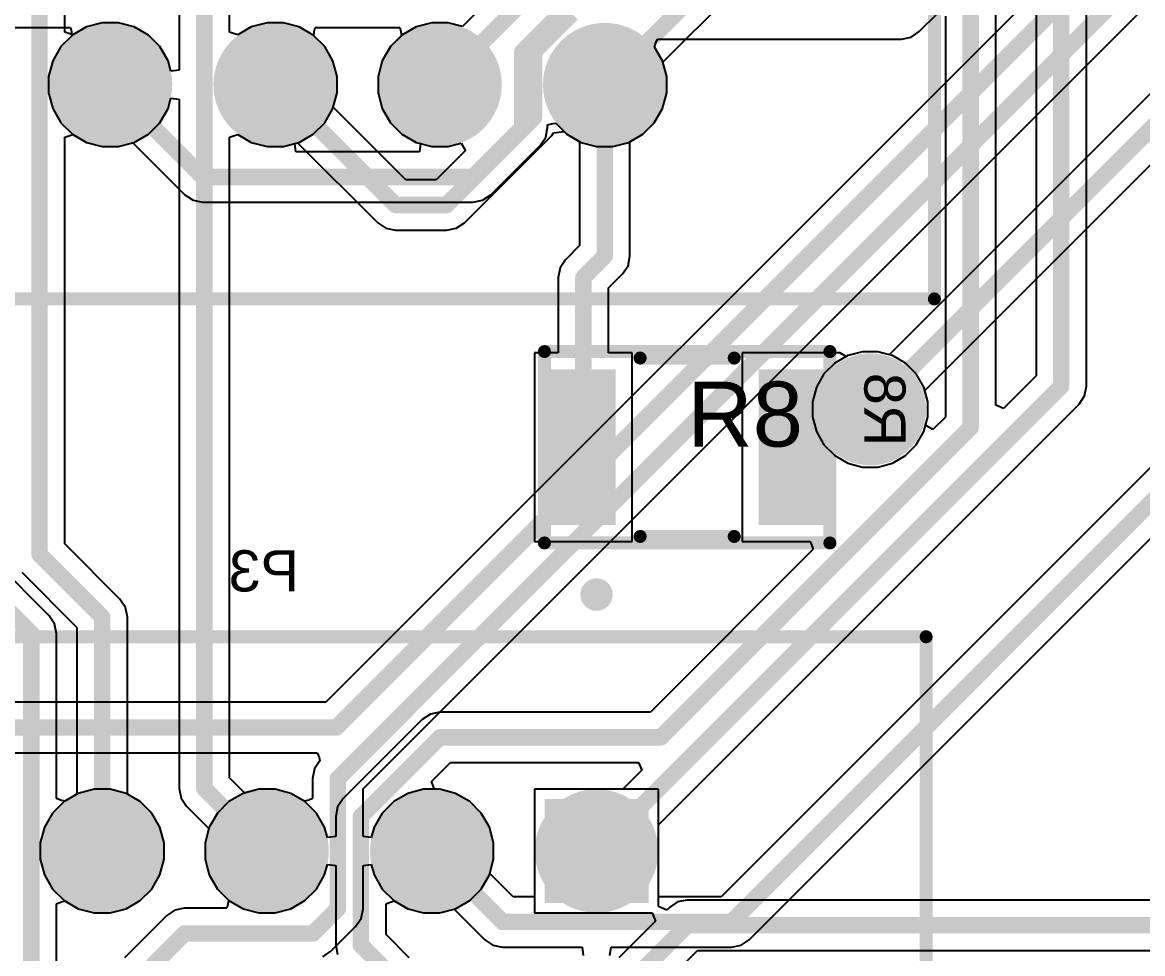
# Model space of a CAD drawing. Header units: inches. Extents: x -8.09 to -2.28, y -0.1 to 6.11.
# Drawn here: x -5.178 to -4.499, y 0.218 to 0.783 of the extents above; entities that cross this region are included whole.
import ezdxf

# ---------------------------------------------------------------- set-up
doc = ezdxf.new("R2010")
doc.units = ezdxf.units.IN
doc.header["$MEASUREMENT"] = 0
for name, color, linetype in [('BottomLayer', 5, 'Continuous'), ('BottomSolder', 6, 'Continuous'), ('InternalPlane1', 76, 'Continuous'), ('InternalPlane2', 16, 'Continuous'), ('Mechanical5', 56, 'Continuous'), ('MultiLayer', 9, 'Continuous'), ('PadHoleLayer', 156, 'Continuous'), ('TopLayer', 1, 'Continuous'), ('TopOverlay', 2, 'Continuous'), ('TopPaste', 8, 'Continuous'), ('TopSolder', 216, 'Continuous'), ('ViaHoleLayer', 16, 'Continuous')]:
    doc.layers.add(name, color=color, linetype=linetype)
doc.styles.add('Arial', font='', dxfattribs={"height": 0.2})
doc.styles.get('Arial').set_extended_font_data('Arial')

# ---------------------------------------------------------------- blocks, each defined once
blk = doc.blocks.new('FP_AC1210_MFG_83')
at = {"layer": 'TopLayer'}
for points in [[(-0.08268, 0.04724), (-0.04331, 0.04724), (-0.04331, -0.04724), (-0.08268, -0.04724)], [(0.04331, 0.04724), (0.08268, 0.04724), (0.08268, -0.04724), (0.04331, -0.04724)]]:
    blk.add_hatch(color=1, dxfattribs=at).paths.add_polyline_path(points)
at = {"layer": 'TopPaste'}
for points in [[(-0.08268, 0.04724), (-0.04331, 0.04724), (-0.04331, -0.04724), (-0.08268, -0.04724)], [(0.04331, 0.04724), (0.08268, 0.04724), (0.08268, -0.04724), (0.04331, -0.04724)]]:
    blk.add_hatch(color=8, dxfattribs=at).paths.add_polyline_path(points)
at = {"layer": 'TopSolder'}
for points in [[(-0.08268, 0.04724), (-0.04331, 0.04724), (-0.04331, -0.04724), (-0.08268, -0.04724)], [(0.04331, 0.04724), (0.08268, 0.04724), (0.08268, -0.04724), (0.04331, -0.04724)]]:
    blk.add_hatch(color=216, dxfattribs=at).paths.add_polyline_path(points)
at = {"layer": 'Mechanical5'}
for points in [[(-0.08661, -0.05807, 0.00787, 0.00787, 0), (-0.08661, 0.05807, 0.00787, 0.00787, 0)], [(-0.08661, 0.05807, 0.00787, 0.00787, 0), (0.08661, 0.05807, 0.00787, 0.00787, 0)], [(0.08661, -0.05807, 0.00787, 0.00787, 0), (0.08661, 0.05807, 0.00787, 0.00787, 0)], [(-0.08661, -0.05807, 0.00787, 0.00787, 0), (0.08661, -0.05807, 0.00787, 0.00787, 0)]]:
    blk.add_lwpolyline(points, format="xyseb", dxfattribs=at)
for points in [[(-0.08858, 0.05807, 0.00394, 0.00394, 1), (-0.08465, 0.05807, 0.00394, 0.00394, 1)], [(-0.08858, 0.05807, 0.00394, 0.00394, 1), (-0.08465, 0.05807, 0.00394, 0.00394, 1)], [(0.08465, 0.05807, 0.00394, 0.00394, 1), (0.08858, 0.05807, 0.00394, 0.00394, 1)], [(0.08465, 0.05807, 0.00394, 0.00394, 1), (0.08858, 0.05807, 0.00394, 0.00394, 1)], [(-0.08858, -0.05807, 0.00394, 0.00394, 1), (-0.08465, -0.05807, 0.00394, 0.00394, 1)], [(-0.08858, -0.05807, 0.00394, 0.00394, 1), (-0.08465, -0.05807, 0.00394, 0.00394, 1)], [(0.08465, -0.05807, 0.00394, 0.00394, 1), (0.08858, -0.05807, 0.00394, 0.00394, 1)], [(0.08465, -0.05807, 0.00394, 0.00394, 1), (0.08858, -0.05807, 0.00394, 0.00394, 1)]]:
    blk.add_lwpolyline(points, format="xyseb", close=True, dxfattribs=at)
at = {"layer": 'TopOverlay'}
for points in [[(-0.02854, 0.05413, 0.00787, 0.00787, 0), (0.02854, 0.05413, 0.00787, 0.00787, 0)], [(-0.02854, -0.05413, 0.00787, 0.00787, 0), (0.02854, -0.05413, 0.00787, 0.00787, 0)]]:
    blk.add_lwpolyline(points, format="xyseb", dxfattribs=at)
for points in [[(-0.03051, 0.05413, 0.00394, 0.00394, 1), (-0.02658, 0.05413, 0.00394, 0.00394, 1)], [(0.02658, 0.05413, 0.00394, 0.00394, 1), (0.03051, 0.05413, 0.00394, 0.00394, 1)], [(-0.03051, -0.05413, 0.00394, 0.00394, 1), (-0.02658, -0.05413, 0.00394, 0.00394, 1)], [(0.02658, -0.05413, 0.00394, 0.00394, 1), (0.03051, -0.05413, 0.00394, 0.00394, 1)]]:
    blk.add_lwpolyline(points, format="xyseb", close=True, dxfattribs=at)
at = {"layer": 'Mechanical5', "style": 'Arial'}
blk.add_text('R8', height=0.03937, rotation=360, dxfattribs=at).set_placement((0, 0.00044))
blk = doc.blocks.new('TECO_5103309_1_V_95')
at = {"layer": 'BottomLayer'}
h = blk.add_hatch(color=5, dxfattribs=at)
edge = h.paths.add_edge_path()
edge.add_arc((-0.2, 0.05), 0.02756, 0, 360)
h = blk.add_hatch(color=5, dxfattribs=at)
edge = h.paths.add_edge_path()
edge.add_arc((-0.1, 0.05), 0.02756, 0, 360)
h = blk.add_hatch(color=5, dxfattribs=at)
edge = h.paths.add_edge_path()
edge.add_arc((0, 0.05), 0.02756, 0, 360)
h = blk.add_hatch(color=5, dxfattribs=at)
edge = h.paths.add_edge_path()
edge.add_arc((0.1, 0.05), 0.02756, 0, 360)
at = {"layer": 'BottomSolder'}
h = blk.add_hatch(color=6, dxfattribs=at)
edge = h.paths.add_edge_path()
edge.add_arc((-0.2, 0.05), 0.03156, 0, 360)
h = blk.add_hatch(color=6, dxfattribs=at)
edge = h.paths.add_edge_path()
edge.add_arc((-0.1, 0.05), 0.03156, 0, 360)
h = blk.add_hatch(color=6, dxfattribs=at)
edge = h.paths.add_edge_path()
edge.add_arc((0, 0.05), 0.03156, 0, 360)
h = blk.add_hatch(color=6, dxfattribs=at)
edge = h.paths.add_edge_path()
edge.add_arc((0.1, 0.05), 0.03156, 0, 360)
at = {"layer": 'InternalPlane1'}
h = blk.add_hatch(color=76, dxfattribs=at)
edge = h.paths.add_edge_path()
edge.add_arc((-0.2, 0.05), 0.0375, 0, 360)
h = blk.add_hatch(color=76, dxfattribs=at)
edge = h.paths.add_edge_path()
edge.add_arc((-0.1, 0.05), 0.0375, 0, 360)
h = blk.add_hatch(color=76, dxfattribs=at)
edge = h.paths.add_edge_path()
edge.add_arc((0, 0.05), 0.0375, 0, 360)
h = blk.add_hatch(color=76, dxfattribs=at)
edge = h.paths.add_edge_path()
edge.add_arc((0.1, 0.05), 0.0375, 0, 360)
at = {"layer": 'InternalPlane2'}
h = blk.add_hatch(color=16, dxfattribs=at)
edge = h.paths.add_edge_path()
edge.add_arc((-0.2, 0.05), 0.0375, 0, 360)
h = blk.add_hatch(color=16, dxfattribs=at)
edge = h.paths.add_edge_path()
edge.add_arc((-0.1, 0.05), 0.0375, 0, 360)
h = blk.add_hatch(color=16, dxfattribs=at)
edge = h.paths.add_edge_path()
edge.add_arc((0, 0.05), 0.0375, 0, 360)
h = blk.add_hatch(color=16, dxfattribs=at)
edge = h.paths.add_edge_path()
edge.add_arc((0.1, 0.05), 0.0375, 0, 360)
at = {"layer": 'MultiLayer'}
h = blk.add_hatch(color=9, dxfattribs=at)
edge = h.paths.add_edge_path()
edge.add_arc((-0.2, 0.05), 0.02756, 0, 360)
h = blk.add_hatch(color=9, dxfattribs=at)
edge = h.paths.add_edge_path()
edge.add_arc((-0.1, 0.05), 0.02756, 0, 360)
h = blk.add_hatch(color=9, dxfattribs=at)
edge = h.paths.add_edge_path()
edge.add_arc((0, 0.05), 0.02756, 0, 360)
h = blk.add_hatch(color=9, dxfattribs=at)
edge = h.paths.add_edge_path()
edge.add_arc((0.1, 0.05), 0.02756, 0, 360)
at = {"layer": 'PadHoleLayer'}
h = blk.add_hatch(color=156, dxfattribs=at)
edge = h.paths.add_edge_path()
edge.add_arc((-0.2, 0.05), 0.0175, 0, 360)
h = blk.add_hatch(color=156, dxfattribs=at)
edge = h.paths.add_edge_path()
edge.add_arc((-0.1, 0.05), 0.0175, 0, 360)
h = blk.add_hatch(color=156, dxfattribs=at)
edge = h.paths.add_edge_path()
edge.add_arc((0, 0.05), 0.0175, 0, 360)
h = blk.add_hatch(color=156, dxfattribs=at)
edge = h.paths.add_edge_path()
edge.add_arc((0.1, 0.05), 0.0175, 0, 360)
at = {"layer": 'TopLayer'}
h = blk.add_hatch(color=1, dxfattribs=at)
edge = h.paths.add_edge_path()
edge.add_arc((-0.2, 0.05), 0.02756, 0, 360)
h = blk.add_hatch(color=1, dxfattribs=at)
edge = h.paths.add_edge_path()
edge.add_arc((-0.1, 0.05), 0.02756, 0, 360)
h = blk.add_hatch(color=1, dxfattribs=at)
edge = h.paths.add_edge_path()
edge.add_arc((0, 0.05), 0.02756, 0, 360)
h = blk.add_hatch(color=1, dxfattribs=at)
edge = h.paths.add_edge_path()
edge.add_arc((0.1, 0.05), 0.02756, 0, 360)
at = {"layer": 'TopSolder'}
h = blk.add_hatch(color=216, dxfattribs=at)
edge = h.paths.add_edge_path()
edge.add_arc((-0.2, 0.05), 0.03156, 0, 360)
h = blk.add_hatch(color=216, dxfattribs=at)
edge = h.paths.add_edge_path()
edge.add_arc((-0.1, 0.05), 0.03156, 0, 360)
h = blk.add_hatch(color=216, dxfattribs=at)
edge = h.paths.add_edge_path()
edge.add_arc((0, 0.05), 0.03156, 0, 360)
h = blk.add_hatch(color=216, dxfattribs=at)
edge = h.paths.add_edge_path()
edge.add_arc((0.1, 0.05), 0.03156, 0, 360)
at = {"layer": 'TopOverlay'}
for points in [[(-0.4, 0.18, 0.00787, 0.00787, 0), (-0.4, -0.18, 0.00787, 0.00787, 0)], [(0.4, 0.18, 0.00787, 0.00787, 0), (-0.4, 0.18, 0.00787, 0.00787, 0)]]:
    blk.add_lwpolyline(points, format="xyseb", dxfattribs=at)
blk.add_lwpolyline([(-0.40197, 0.18, 0.00394, 0.00394, 1), (-0.39803, 0.18, 0.00394, 0.00394, 1)], format="xyseb", close=True, dxfattribs=at)
blk.add_lwpolyline([(-0.40197, 0.18, 0.00394, 0.00394, 1), (-0.39803, 0.18, 0.00394, 0.00394, 1)], format="xyseb", close=True, dxfattribs=at)
blk = doc.blocks.new('TECO_5103309_1_V_98')
at = {"layer": 'BottomLayer'}
h = blk.add_hatch(color=5, dxfattribs=at)
edge = h.paths.add_edge_path()
edge.add_arc((-0.1, 0.05), 0.02756, 0, 360)
h = blk.add_hatch(color=5, dxfattribs=at)
edge = h.paths.add_edge_path()
edge.add_arc((0, 0.05), 0.02756, 0, 360)
h = blk.add_hatch(color=5, dxfattribs=at)
edge = h.paths.add_edge_path()
edge.add_arc((0.1, 0.05), 0.02756, 0, 360)
blk.add_hatch(color=5, dxfattribs=at).paths.add_polyline_path([(0.17244, 0.07756), (0.22756, 0.07756), (0.22756, 0.02244), (0.17244, 0.02244)])
at = {"layer": 'BottomSolder'}
h = blk.add_hatch(color=6, dxfattribs=at)
edge = h.paths.add_edge_path()
edge.add_arc((-0.1, 0.05), 0.03156, 0, 360)
h = blk.add_hatch(color=6, dxfattribs=at)
edge = h.paths.add_edge_path()
edge.add_arc((0, 0.05), 0.03156, 0, 360)
h = blk.add_hatch(color=6, dxfattribs=at)
edge = h.paths.add_edge_path()
edge.add_arc((0.1, 0.05), 0.03156, 0, 360)
blk.add_hatch(color=6, dxfattribs=at).paths.add_polyline_path([(0.16844, 0.08156), (0.23156, 0.08156), (0.23156, 0.01844), (0.16844, 0.01844)])
at = {"layer": 'InternalPlane1'}
h = blk.add_hatch(color=76, dxfattribs=at)
edge = h.paths.add_edge_path()
edge.add_arc((-0.1, 0.05), 0.0375, 0, 360)
h = blk.add_hatch(color=76, dxfattribs=at)
edge = h.paths.add_edge_path()
edge.add_arc((0, 0.05), 0.0375, 0, 360)
h = blk.add_hatch(color=76, dxfattribs=at)
edge = h.paths.add_edge_path()
edge.add_arc((0.1, 0.05), 0.0375, 0, 360)
h = blk.add_hatch(color=76, dxfattribs=at)
edge = h.paths.add_edge_path()
edge.add_arc((0.2, 0.05), 0.0375, 0, 360)
at = {"layer": 'InternalPlane2'}
h = blk.add_hatch(color=16, dxfattribs=at)
edge = h.paths.add_edge_path()
edge.add_arc((-0.1, 0.05), 0.0375, 0, 360)
h = blk.add_hatch(color=16, dxfattribs=at)
edge = h.paths.add_edge_path()
edge.add_arc((0, 0.05), 0.0375, 0, 360)
h = blk.add_hatch(color=16, dxfattribs=at)
edge = h.paths.add_edge_path()
edge.add_arc((0.1, 0.05), 0.0375, 0, 360)
h = blk.add_hatch(color=16, dxfattribs=at)
edge = h.paths.add_edge_path()
edge.add_arc((0.2, 0.05), 0.0375, 0, 360)
at = {"layer": 'MultiLayer'}
h = blk.add_hatch(color=9, dxfattribs=at)
edge = h.paths.add_edge_path()
edge.add_arc((-0.1, 0.05), 0.02756, 0, 360)
h = blk.add_hatch(color=9, dxfattribs=at)
edge = h.paths.add_edge_path()
edge.add_arc((0, 0.05), 0.02756, 0, 360)
h = blk.add_hatch(color=9, dxfattribs=at)
edge = h.paths.add_edge_path()
edge.add_arc((0.1, 0.05), 0.02756, 0, 360)
blk.add_hatch(color=9, dxfattribs=at).paths.add_polyline_path([(0.17244, 0.07756), (0.22756, 0.07756), (0.22756, 0.02244), (0.17244, 0.02244)])
at = {"layer": 'PadHoleLayer'}
h = blk.add_hatch(color=156, dxfattribs=at)
edge = h.paths.add_edge_path()
edge.add_arc((-0.1, 0.05), 0.0175, 0, 360)
h = blk.add_hatch(color=156, dxfattribs=at)
edge = h.paths.add_edge_path()
edge.add_arc((0, 0.05), 0.0175, 0, 360)
h = blk.add_hatch(color=156, dxfattribs=at)
edge = h.paths.add_edge_path()
edge.add_arc((0.1, 0.05), 0.0175, 0, 360)
h = blk.add_hatch(color=156, dxfattribs=at)
edge = h.paths.add_edge_path()
edge.add_arc((0.2, 0.05), 0.0175, 0, 360)
at = {"layer": 'TopLayer'}
h = blk.add_hatch(color=1, dxfattribs=at)
edge = h.paths.add_edge_path()
edge.add_arc((-0.1, 0.05), 0.02756, 0, 360)
h = blk.add_hatch(color=1, dxfattribs=at)
edge = h.paths.add_edge_path()
edge.add_arc((0, 0.05), 0.02756, 0, 360)
h = blk.add_hatch(color=1, dxfattribs=at)
edge = h.paths.add_edge_path()
edge.add_arc((0.1, 0.05), 0.02756, 0, 360)
blk.add_hatch(color=1, dxfattribs=at).paths.add_polyline_path([(0.17244, 0.07756), (0.22756, 0.07756), (0.22756, 0.02244), (0.17244, 0.02244)])
at = {"layer": 'TopSolder'}
h = blk.add_hatch(color=216, dxfattribs=at)
edge = h.paths.add_edge_path()
edge.add_arc((-0.1, 0.05), 0.03156, 0, 360)
h = blk.add_hatch(color=216, dxfattribs=at)
edge = h.paths.add_edge_path()
edge.add_arc((0, 0.05), 0.03156, 0, 360)
h = blk.add_hatch(color=216, dxfattribs=at)
edge = h.paths.add_edge_path()
edge.add_arc((0.1, 0.05), 0.03156, 0, 360)
blk.add_hatch(color=216, dxfattribs=at).paths.add_polyline_path([(0.16844, 0.08156), (0.23156, 0.08156), (0.23156, 0.01844), (0.16844, 0.01844)])
at = {"layer": 'TopOverlay'}
for points in [[(0.20492, 0.20559, 0.00984, 0.00984, 1), (0.19508, 0.20559, 0.00984, 0.00984, 1)], [(0.19262, 0.20559, 0.00492, 0.00492, 1), (0.19754, 0.20559, 0.00492, 0.00492, 1)], [(0.20246, 0.20559, 0.00492, 0.00492, 1), (0.20738, 0.20559, 0.00492, 0.00492, 1)], [(0.39803, 0.18, 0.00394, 0.00394, 1), (0.40197, 0.18, 0.00394, 0.00394, 1)], [(0.39803, 0.18, 0.00394, 0.00394, 1), (0.40197, 0.18, 0.00394, 0.00394, 1)]]:
    blk.add_lwpolyline(points, format="xyseb", close=True, dxfattribs=at)
for points in [[(-0.4, 0.18, 0.00787, 0.00787, 0), (0.4, 0.18, 0.00787, 0.00787, 0)], [(0.4, -0.18, 0.00787, 0.00787, 0), (0.4, 0.18, 0.00787, 0.00787, 0)]]:
    blk.add_lwpolyline(points, format="xyseb", dxfattribs=at)

msp = doc.modelspace()

# ---------------------------------------------------------------- hatches: boundary and pattern name
at = {"layer": 'BottomLayer'}
h = msp.add_hatch(color=5, dxfattribs=at)
edge = h.paths.add_edge_path()
edge.add_arc((-4.664, 0.548), 0.025, 0, 360)
at = {"layer": 'BottomSolder'}
h = msp.add_hatch(color=6, dxfattribs=at)
edge = h.paths.add_edge_path()
edge.add_arc((-4.664, 0.548), 0.029, 0, 360)
at = {"layer": 'InternalPlane1'}
h = msp.add_hatch(color=76, dxfattribs=at)
edge = h.paths.add_edge_path()
edge.add_arc((-4.664, 0.548), 0.034, 0, 360)
at = {"layer": 'InternalPlane2'}
h = msp.add_hatch(color=16, dxfattribs=at)
edge = h.paths.add_edge_path()
edge.add_arc((-4.664, 0.548), 0.034, 0, 360)
at = {"layer": 'TopLayer'}
h = msp.add_hatch(color=1, dxfattribs=at)
edge = h.paths.add_edge_path()
edge.add_arc((-4.664, 0.548), 0.025, 0, 360)
at = {"layer": 'TopSolder'}
h = msp.add_hatch(color=216, dxfattribs=at)
edge = h.paths.add_edge_path()
edge.add_arc((-4.664, 0.548), 0.029, 0, 360)
at = {"layer": 'ViaHoleLayer'}
h = msp.add_hatch(color=16, dxfattribs=at)
edge = h.paths.add_edge_path()
edge.add_arc((-4.664, 0.548), 0.014, 0, 360)

# ---------------------------------------------------------------- linework, layer by layer
at = {"layer": 'BottomLayer'}
for p, q in [((-4.3724, 0.99209), (-4.99424, 0.37025)), ((-4.97171, 0.31767), (-4.35067, 0.93871)), ((-4.78976, 0.75861), (-4.7035, 0.84487)), ((-4.40581, 0.82781), (-4.65248, 0.58115)), ((-4.63085, 0.55952), (-4.38866, 0.80171)), ((-5.18744, 0.77971), (-5.14931, 0.77971)), ((-5.14931, 0.77971), (-5.14867, 0.77732)), ((-5.14867, 0.77732), (-5.14841, 0.77471)), ((-5.00159, 0.77471), (-5.00133, 0.77732)), ((-5.00133, 0.77732), (-5.00069, 0.77971)), ((-5.00069, 0.77971), (-4.94931, 0.77971)), ((-4.94931, 0.77971), (-4.94867, 0.77732)), ((-4.94867, 0.77732), (-4.94841, 0.77471)), ((-5.14841, 0.77471), (-5.15505, 0.76806)), ((-4.99495, 0.76806), (-5.00159, 0.77471)), ((-4.94841, 0.77471), (-4.95505, 0.76806)), ((-5.15505, 0.76806), (-5.16, 0.7595)), ((-4.99, 0.7595), (-4.99495, 0.76806)), ((-4.95505, 0.76806), (-4.96, 0.7595)), ((-5.16, 0.7595), (-5.16256, 0.74994)), ((-4.98744, 0.74994), (-4.99, 0.7595)), ((-4.96, 0.7595), (-4.96256, 0.74994)), ((-4.78744, 0.74994), (-4.78976, 0.75861)), ((-5.16256, 0.74994), (-5.16256, 0.74006)), ((-4.98744, 0.74006), (-4.98744, 0.74994)), ((-4.96256, 0.74994), (-4.96256, 0.74006)), ((-4.78744, 0.74006), (-4.78744, 0.74994)), ((-5.16256, 0.74006), (-5.16, 0.7305)), ((-4.99, 0.7305), (-4.98744, 0.74006)), ((-4.96256, 0.74006), (-4.96, 0.7305)), ((-4.79, 0.7305), (-4.78744, 0.74006)), ((-5.16, 0.7305), (-5.15505, 0.72194)), ((-4.99495, 0.72194), (-4.99, 0.7305)), ((-4.96, 0.7305), (-4.95505, 0.72194)), ((-4.79495, 0.72194), (-4.79, 0.7305)), ((-5.15505, 0.72194), (-5.14806, 0.71495)), ((-5.00194, 0.71495), (-4.99495, 0.72194)), ((-4.95505, 0.72194), (-4.94806, 0.71495)), ((-4.85971, 0.72069), (-4.85732, 0.72133)), ((-4.85971, 0.719), (-4.85971, 0.72069)), ((-4.85732, 0.72133), (-4.85471, 0.72159)), ((-4.85471, 0.72159), (-4.84806, 0.71495)), ((-4.80194, 0.71495), (-4.79495, 0.72194)), ((-5.14806, 0.71495), (-5.1395, 0.71)), ((-5.0105, 0.71), (-5.00194, 0.71495)), ((-4.94806, 0.71495), (-4.9395, 0.71)), ((-4.86087, 0.71315), (-4.85971, 0.719)), ((-4.84806, 0.71495), (-4.8395, 0.71)), ((-4.8105, 0.71), (-4.80194, 0.71495)), ((-5.1395, 0.71), (-5.12994, 0.70744)), ((-5.12994, 0.70744), (-5.12006, 0.70744)), ((-5.12006, 0.70744), (-5.11139, 0.70976)), ((-5.11139, 0.70976), (-5.07981, 0.67819)), ((-5.01314, 0.70929), (-5.0105, 0.71)), ((-5.01248, 0.70429), (-5.01314, 0.70929)), ((-4.9395, 0.71), (-4.93686, 0.70929)), ((-4.93686, 0.70929), (-4.93752, 0.70429)), ((-4.89419, 0.67819), (-4.86419, 0.70819)), ((-4.86419, 0.70819), (-4.86087, 0.71315)), ((-4.8395, 0.71), (-4.82994, 0.70744)), ((-4.82994, 0.70744), (-4.82006, 0.70744)), ((-4.82006, 0.70744), (-4.8105, 0.71)), ((-4.93752, 0.70429), (-5.01248, 0.70429)), ((-5.07981, 0.67819), (-5.07485, 0.67487)), ((-5.07485, 0.67487), (-5.069, 0.67371)), ((-5.069, 0.67371), (-4.905, 0.67371)), ((-4.905, 0.67371), (-4.89915, 0.67487)), ((-4.89915, 0.67487), (-4.89419, 0.67819)), ((-4.67751, 0.58061), (-4.68549, 0.57601)), ((-4.66861, 0.583), (-4.67751, 0.58061)), ((-4.65939, 0.583), (-4.66861, 0.583)), ((-4.65248, 0.58115), (-4.65939, 0.583)), ((-4.68549, 0.57601), (-4.69201, 0.56949)), ((-4.69201, 0.56949), (-4.69661, 0.56151)), ((-4.69661, 0.56151), (-4.699, 0.55261)), ((-4.629, 0.55261), (-4.63085, 0.55952)), ((-4.699, 0.55261), (-4.699, 0.54339)), ((-4.629, 0.54339), (-4.629, 0.55261)), ((-4.699, 0.54339), (-4.69661, 0.53449)), ((-4.63139, 0.53449), (-4.629, 0.54339)), ((-4.69661, 0.53449), (-4.69201, 0.52651)), ((-4.63599, 0.52651), (-4.63139, 0.53449)), ((-4.69201, 0.52651), (-4.68549, 0.51999)), ((-4.64251, 0.51999), (-4.63599, 0.52651)), ((-4.68549, 0.51999), (-4.67751, 0.51539)), ((-4.65049, 0.51539), (-4.64251, 0.51999)), ((-4.67751, 0.51539), (-4.66861, 0.513)), ((-4.66861, 0.513), (-4.65939, 0.513)), ((-4.65939, 0.513), (-4.65049, 0.51539)), ((-4.99424, 0.37025), (-6.94809, 0.37025)), ((-6.94809, 0.33967), (-4.9995, 0.33967)), ((-4.99791, 0.33467), (-5.00113, 0.32985)), ((-4.9995, 0.33967), (-4.99833, 0.33686)), ((-4.99833, 0.33686), (-4.99791, 0.33467)), ((-5.00113, 0.32985), (-5.00229, 0.324)), ((-5.00229, 0.324), (-5.00229, 0.31194)), ((-5.1445, 0.315), (-5.15306, 0.31005)), ((-5.13494, 0.31756), (-5.1445, 0.315)), ((-5.12506, 0.31756), (-5.13494, 0.31756)), ((-5.1155, 0.315), (-5.12506, 0.31756)), ((-5.10694, 0.31005), (-5.1155, 0.315)), ((-5.0445, 0.315), (-5.05306, 0.31005)), ((-5.03494, 0.31756), (-5.0445, 0.315)), ((-5.02506, 0.31756), (-5.03494, 0.31756)), ((-5.0155, 0.315), (-5.02506, 0.31756)), ((-5.00729, 0.31026), (-5.0155, 0.315)), ((-4.97171, 0.28879), (-4.97171, 0.31767)), ((-4.9445, 0.315), (-4.95306, 0.31005)), ((-4.93494, 0.31756), (-4.9445, 0.315)), ((-4.92506, 0.31756), (-4.93494, 0.31756)), ((-4.9155, 0.315), (-4.92506, 0.31756)), ((-4.90694, 0.31005), (-4.9155, 0.315)), ((-4.79244, 0.31756), (-4.86756, 0.31756)), ((-4.86756, 0.31756), (-4.86756, 0.24244)), ((-4.79244, 0.24626), (-4.79244, 0.31756)), ((-5.15306, 0.31005), (-5.16005, 0.30306)), ((-5.09995, 0.30306), (-5.10694, 0.31005)), ((-5.05306, 0.31005), (-5.06005, 0.30306)), ((-5.00468, 0.31096), (-5.00729, 0.31026)), ((-5.00229, 0.31194), (-5.00468, 0.31096)), ((-4.95306, 0.31005), (-4.96005, 0.30306)), ((-4.89995, 0.30306), (-4.90694, 0.31005)), ((-5.16005, 0.30306), (-5.165, 0.2945)), ((-5.095, 0.2945), (-5.09995, 0.30306)), ((-5.06005, 0.30306), (-5.065, 0.2945)), ((-4.96005, 0.30306), (-4.965, 0.2945)), ((-4.895, 0.2945), (-4.89995, 0.30306)), ((-5.165, 0.2945), (-5.16756, 0.28494)), ((-5.09244, 0.28494), (-5.095, 0.2945)), ((-5.065, 0.2945), (-5.06756, 0.28494)), ((-4.965, 0.2945), (-4.96671, 0.28813)), ((-4.89244, 0.28494), (-4.895, 0.2945)), ((-4.96671, 0.28813), (-4.97171, 0.28879)), ((-5.16756, 0.28494), (-5.16756, 0.27506)), ((-5.09244, 0.27506), (-5.09244, 0.28494)), ((-5.06756, 0.28494), (-5.06756, 0.27506)), ((-4.89244, 0.27506), (-4.89244, 0.28494)), ((-5.16756, 0.27506), (-5.165, 0.2655)), ((-5.095, 0.2655), (-5.09244, 0.27506)), ((-5.06756, 0.27506), (-5.065, 0.2655)), ((-4.895, 0.2655), (-4.89244, 0.27506)), ((-5.165, 0.2655), (-5.16005, 0.25694)), ((-5.09995, 0.25694), (-5.095, 0.2655)), ((-5.065, 0.2655), (-5.06005, 0.25694)), ((-4.97171, 0.27121), (-4.96671, 0.27187)), ((-4.97171, 0.245), (-4.97171, 0.27121)), ((-4.96671, 0.27187), (-4.965, 0.2655)), ((-4.965, 0.2655), (-4.96005, 0.25694)), ((-4.89995, 0.25694), (-4.895, 0.2655)), ((-5.16005, 0.25694), (-5.15306, 0.24995)), ((-5.10694, 0.24995), (-5.09995, 0.25694)), ((-5.06005, 0.25694), (-5.05341, 0.25029)), ((-4.96005, 0.25694), (-4.95306, 0.24995)), ((-4.90694, 0.24995), (-4.89995, 0.25694)), ((-5.15306, 0.24995), (-5.1445, 0.245)), ((-5.1445, 0.245), (-5.13494, 0.24244)), ((-5.12506, 0.24244), (-5.1155, 0.245)), ((-5.1155, 0.245), (-5.10694, 0.24995)), ((-5.08, 0.24529), (-5.08585, 0.24413)), ((-5.05431, 0.24529), (-5.08, 0.24529)), ((-5.05367, 0.24768), (-5.05431, 0.24529)), ((-5.05341, 0.25029), (-5.05367, 0.24768)), ((-4.97287, 0.23915), (-4.97171, 0.245)), ((-4.95306, 0.24995), (-4.9445, 0.245)), ((-4.9445, 0.245), (-4.93494, 0.24244)), ((-4.92506, 0.24244), (-4.9155, 0.245)), ((-4.9155, 0.245), (-4.90694, 0.24995)), ((-4.78744, 0.24419), (-4.79244, 0.24626)), ((-4.78581, 0.24581), (-4.78744, 0.24419)), ((-4.78085, 0.24913), (-4.78581, 0.24581)), ((-4.775, 0.25029), (-4.78085, 0.24913)), ((-4.31431, 0.25029), (-4.775, 0.25029)), ((-5.13494, 0.24244), (-5.12506, 0.24244)), ((-5.09081, 0.24081), (-5.11639, 0.21524)), ((-5.08585, 0.24413), (-5.09081, 0.24081)), ((-4.97619, 0.23419), (-4.97287, 0.23915)), ((-4.93494, 0.24244), (-4.92506, 0.24244)), ((-4.86756, 0.24244), (-4.79626, 0.24244)), ((-4.79626, 0.24244), (-4.79419, 0.23744)), ((-4.99119, 0.21919), (-4.97619, 0.23419)), ((-4.79419, 0.23744), (-4.81639, 0.21524)), ((-4.99615, 0.21587), (-4.99119, 0.21919)), ((-4.79476, 0.19361), (-4.76867, 0.21971)), ((-4.76867, 0.21971), (-4.31431, 0.21971))]:
    msp.add_line(p, q, dxfattribs=at)
for points in [[(-4.9879, 0.35496, 0.01, 0.01, 0), (-4.35086, 0.992, 0.01, 0.01, 0)], [(-4.987, 0.324, 0.01, 0.01, 0), (-4.357, 0.954, 0.01, 0.01, 0)], [(-4.825, 0.745, 0.01, 0.01, 0), (-4.704, 0.866, 0.01, 0.01, 0)], [(-4.664, 0.548, 0.01, 0.01, 0), (-4.395, 0.817, 0.01, 0.01, 0)], [(-4.875, 0.765, 0.01, 0.01, 0), (-4.852, 0.788, 0.01, 0.01, 0)], [(-4.875, 0.719, 0.01, 0.01, 0), (-4.875, 0.765, 0.01, 0.01, 0)], [(-5.125, 0.745, 0.01, 0.01, 0), (-5.069, 0.689, 0.01, 0.01, 0)], [(-4.905, 0.689, 0.01, 0.01, 0), (-4.875, 0.719, 0.01, 0.01, 0)], [(-5.069, 0.689, 0.01, 0.01, 0), (-4.905, 0.689, 0.01, 0.01, 0)], [(-7.0002, 0.35496, 0.01, 0.01, 0), (-4.9879, 0.35496, 0.01, 0.01, 0)], [(-4.987, 0.245, 0.01, 0.01, 0), (-4.987, 0.324, 0.01, 0.01, 0)], [(-5.002, 0.23, 0.01, 0.01, 0), (-4.987, 0.245, 0.01, 0.01, 0)], [(-4.83, 0.18, 0.01, 0.01, 0), (-4.775, 0.235, 0.01, 0.01, 0)], [(-4.775, 0.235, 0.01, 0.01, 0), (-3.94, 0.235, 0.01, 0.01, 0)], [(-5.13, 0.18, 0.01, 0.01, 0), (-5.08, 0.23, 0.01, 0.01, 0)], [(-5.08, 0.23, 0.01, 0.01, 0), (-5.002, 0.23, 0.01, 0.01, 0)]]:
    msp.add_lwpolyline(points, format="xyseb", dxfattribs=at)
for points in [[(-4.8775, 0.765, 0.005, 0.005, 1), (-4.8725, 0.765, 0.005, 0.005, 1)], [(-4.8775, 0.765, 0.005, 0.005, 1), (-4.8725, 0.765, 0.005, 0.005, 1)], [(-5.1275, 0.745, 0.005, 0.005, 1), (-5.1225, 0.745, 0.005, 0.005, 1)], [(-4.8275, 0.745, 0.005, 0.005, 1), (-4.8225, 0.745, 0.005, 0.005, 1)], [(-4.8775, 0.719, 0.005, 0.005, 1), (-4.8725, 0.719, 0.005, 0.005, 1)], [(-4.8775, 0.719, 0.005, 0.005, 1), (-4.8725, 0.719, 0.005, 0.005, 1)], [(-5.0715, 0.689, 0.005, 0.005, 1), (-5.0665, 0.689, 0.005, 0.005, 1)], [(-5.0715, 0.689, 0.005, 0.005, 1), (-5.0665, 0.689, 0.005, 0.005, 1)], [(-4.9075, 0.689, 0.005, 0.005, 1), (-4.9025, 0.689, 0.005, 0.005, 1)], [(-4.9075, 0.689, 0.005, 0.005, 1), (-4.9025, 0.689, 0.005, 0.005, 1)], [(-4.6665, 0.548, 0.005, 0.005, 1), (-4.6615, 0.548, 0.005, 0.005, 1)], [(-4.9904, 0.35496, 0.005, 0.005, 1), (-4.9854, 0.35496, 0.005, 0.005, 1)], [(-4.9904, 0.35496, 0.005, 0.005, 1), (-4.9854, 0.35496, 0.005, 0.005, 1)], [(-4.9895, 0.324, 0.005, 0.005, 1), (-4.9845, 0.324, 0.005, 0.005, 1)], [(-4.9895, 0.324, 0.005, 0.005, 1), (-4.9845, 0.324, 0.005, 0.005, 1)], [(-4.9895, 0.245, 0.005, 0.005, 1), (-4.9845, 0.245, 0.005, 0.005, 1)], [(-4.9895, 0.245, 0.005, 0.005, 1), (-4.9845, 0.245, 0.005, 0.005, 1)], [(-4.7775, 0.235, 0.005, 0.005, 1), (-4.7725, 0.235, 0.005, 0.005, 1)], [(-4.7775, 0.235, 0.005, 0.005, 1), (-4.7725, 0.235, 0.005, 0.005, 1)], [(-5.0825, 0.23, 0.005, 0.005, 1), (-5.0775, 0.23, 0.005, 0.005, 1)], [(-5.0825, 0.23, 0.005, 0.005, 1), (-5.0775, 0.23, 0.005, 0.005, 1)], [(-5.0045, 0.23, 0.005, 0.005, 1), (-4.9995, 0.23, 0.005, 0.005, 1)], [(-5.0045, 0.23, 0.005, 0.005, 1), (-4.9995, 0.23, 0.005, 0.005, 1)]]:
    msp.add_lwpolyline(points, format="xyseb", close=True, dxfattribs=at)
at = {"layer": 'TopLayer'}
for p, q in [((-4.56329, 1.43763), (-4.56329, 0.56833)), ((-4.58771, 0.55046), (-4.58771, 1.41241)), ((-4.53271, 0.562), (-4.53271, 1.35098)), ((-5.08329, 0.83621), (-5.08329, 0.75379)), ((-5.15271, 0.77694), (-5.15271, 0.81306)), ((-5.05271, 0.77694), (-5.05271, 0.81306)), ((-4.88529, 0.80634), (-4.91139, 0.78024)), ((-5.12994, 0.78256), (-5.1395, 0.78)), ((-5.12006, 0.78256), (-5.12994, 0.78256)), ((-5.1105, 0.78), (-5.12006, 0.78256)), ((-5.02994, 0.78256), (-5.0395, 0.78)), ((-5.02006, 0.78256), (-5.02994, 0.78256)), ((-5.0105, 0.78), (-5.02006, 0.78256)), ((-4.92994, 0.78256), (-4.9395, 0.78)), ((-4.92006, 0.78256), (-4.92994, 0.78256)), ((-4.91139, 0.78024), (-4.92006, 0.78256)), ((-4.63419, 0.77719), (-4.62291, 0.78846)), ((-4.61829, 0.78654), (-4.61829, 0.54334)), ((-5.15032, 0.77596), (-5.15271, 0.77694)), ((-5.14771, 0.77526), (-5.15032, 0.77596)), ((-5.1395, 0.78), (-5.14771, 0.77526)), ((-5.10194, 0.77505), (-5.1105, 0.78)), ((-5.09495, 0.76806), (-5.10194, 0.77505)), ((-5.05032, 0.77596), (-5.05271, 0.77694)), ((-5.04771, 0.77526), (-5.05032, 0.77596)), ((-5.0395, 0.78), (-5.04771, 0.77526)), ((-5.00194, 0.77505), (-5.0105, 0.78)), ((-4.99495, 0.76806), (-5.00194, 0.77505)), ((-4.94806, 0.77505), (-4.95505, 0.76806)), ((-4.9395, 0.78), (-4.94806, 0.77505)), ((-4.63915, 0.77387), (-4.63419, 0.77719)), ((-4.79474, 0.76771), (-4.79404, 0.77032)), ((-4.79404, 0.77032), (-4.79306, 0.77271)), ((-4.79306, 0.77271), (-4.645, 0.77271)), ((-4.645, 0.77271), (-4.63915, 0.77387)), ((-5.09, 0.7595), (-5.09495, 0.76806)), ((-4.99, 0.7595), (-4.99495, 0.76806)), ((-4.95505, 0.76806), (-4.96, 0.7595)), ((-4.79, 0.7595), (-4.79474, 0.76771)), ((-5.08829, 0.75313), (-5.09, 0.7595)), ((-4.98744, 0.74994), (-4.99, 0.7595)), ((-4.96, 0.7595), (-4.96256, 0.74994)), ((-4.78744, 0.74994), (-4.79, 0.7595)), ((-5.08329, 0.75379), (-5.08829, 0.75313)), ((-4.98744, 0.74006), (-4.98744, 0.74994)), ((-4.96256, 0.74994), (-4.96256, 0.74006)), ((-4.78744, 0.74006), (-4.78744, 0.74994)), ((-5.09, 0.7305), (-5.08829, 0.73687)), ((-5.08829, 0.73687), (-5.08329, 0.73621)), ((-5.08329, 0.73621), (-5.08329, 0.318)), ((-4.98976, 0.73139), (-4.98744, 0.74006)), ((-4.96256, 0.74006), (-4.96, 0.7305)), ((-4.79, 0.7305), (-4.78744, 0.74006)), ((-5.09495, 0.72194), (-5.09, 0.7305)), ((-4.94567, 0.68729), (-4.98976, 0.73139)), ((-4.96, 0.7305), (-4.95505, 0.72194)), ((-4.79495, 0.72194), (-4.79, 0.7305)), ((-5.10194, 0.71495), (-5.09495, 0.72194)), ((-4.95505, 0.72194), (-4.94806, 0.71495)), ((-4.80194, 0.71495), (-4.79495, 0.72194)), ((-5.15271, 0.71306), (-5.15032, 0.71404)), ((-5.15032, 0.71404), (-5.14771, 0.71474)), ((-5.14771, 0.71474), (-5.1395, 0.71)), ((-5.1105, 0.71), (-5.10194, 0.71495)), ((-5.05271, 0.71306), (-5.05032, 0.71404)), ((-5.05032, 0.71404), (-5.04771, 0.71474)), ((-5.04771, 0.71474), (-5.0395, 0.71)), ((-4.94806, 0.71495), (-4.9395, 0.71)), ((-4.91019, 0.66119), (-4.85719, 0.71419)), ((-4.85719, 0.71419), (-4.85606, 0.71587)), ((-4.85606, 0.71587), (-4.84968, 0.71656)), ((-4.84968, 0.71656), (-4.84806, 0.71495)), ((-4.84806, 0.71495), (-4.84029, 0.71046)), ((-4.80971, 0.71046), (-4.80194, 0.71495)), ((-5.15271, 0.46633), (-5.15271, 0.71306)), ((-5.1395, 0.71), (-5.12994, 0.70744)), ((-5.12994, 0.70744), (-5.12006, 0.70744)), ((-5.12006, 0.70744), (-5.1105, 0.71)), ((-5.05271, 0.32433), (-5.05271, 0.71306)), ((-5.0395, 0.71), (-5.02994, 0.70744)), ((-5.02994, 0.70744), (-5.02006, 0.70744)), ((-5.02006, 0.70744), (-5.01139, 0.70976)), ((-5.01139, 0.70976), (-4.96281, 0.66119)), ((-4.9395, 0.71), (-4.92994, 0.70744)), ((-4.92994, 0.70744), (-4.92006, 0.70744)), ((-4.92006, 0.70744), (-4.91214, 0.70956)), ((-4.91214, 0.70956), (-4.90955, 0.70508)), ((-4.84029, 0.71046), (-4.84029, 0.64733)), ((-4.80971, 0.64099), (-4.80971, 0.71046)), ((-4.90955, 0.70508), (-4.92733, 0.68729)), ((-4.92733, 0.68729), (-4.94567, 0.68729)), ((-4.96281, 0.66119), (-4.95785, 0.65787)), ((-4.91515, 0.65787), (-4.91019, 0.66119)), ((-4.95785, 0.65787), (-4.952, 0.65671)), ((-4.952, 0.65671), (-4.921, 0.65671)), ((-4.921, 0.65671), (-4.91515, 0.65787)), ((-4.84029, 0.64733), (-4.84881, 0.63881)), ((-4.81087, 0.63514), (-4.80971, 0.64099)), ((-4.85212, 0.63385), (-4.85329, 0.628)), ((-4.84881, 0.63881), (-4.85212, 0.63385)), ((-4.81419, 0.63018), (-4.81087, 0.63514)), ((-4.85329, 0.628), (-4.85329, 0.58224)), ((-4.8227, 0.62167), (-4.81419, 0.63018)), ((-4.8227, 0.58224), (-4.8227, 0.62167)), ((-4.85329, 0.58224), (-4.86768, 0.58224)), ((-4.86768, 0.58224), (-4.86768, 0.46776)), ((-4.80831, 0.58224), (-4.8227, 0.58224)), ((-4.80831, 0.46776), (-4.80831, 0.58224)), ((-4.68232, 0.58224), (-4.74169, 0.58224)), ((-4.74169, 0.58224), (-4.74169, 0.46776)), ((-4.67891, 0.58028), (-4.68232, 0.58224)), ((-4.68232, 0.58224), (-4.68232, 0.58224)), ((-4.67732, 0.58066), (-4.67891, 0.58028)), ((-4.66861, 0.583), (-4.67732, 0.58066)), ((-4.65939, 0.583), (-4.66861, 0.583)), ((-4.65049, 0.58061), (-4.65939, 0.583)), ((-4.64251, 0.57601), (-4.65049, 0.58061)), ((-4.63599, 0.56949), (-4.64251, 0.57601)), ((-4.63139, 0.56151), (-4.63599, 0.56949)), ((-4.56329, 0.56833), (-4.58309, 0.54854)), ((-4.629, 0.55261), (-4.63139, 0.56151)), ((-4.53387, 0.55615), (-4.53271, 0.562)), ((-4.79244, 0.29593), (-4.53719, 0.55119)), ((-4.629, 0.54339), (-4.629, 0.55261)), ((-4.53719, 0.55119), (-4.53387, 0.55615)), ((-4.45829, 0.54846), (-4.75446, 0.25229)), ((-4.58309, 0.54854), (-4.58771, 0.55046)), ((-4.63035, 0.53835), (-4.629, 0.54339)), ((-4.62587, 0.53576), (-4.63035, 0.53835)), ((-4.61829, 0.54334), (-4.62587, 0.53576)), ((-5.16219, 0.4228), (-5.27271, 0.53332)), ((-4.73731, 0.22619), (-4.43219, 0.53131)), ((-5.11919, 0.43281), (-5.15271, 0.46633)), ((-4.86768, 0.46776), (-4.80831, 0.46776)), ((-4.69849, 0.46314), (-4.79733, 0.36429)), ((-4.74169, 0.46776), (-4.70041, 0.46776)), ((-4.70041, 0.46776), (-4.69849, 0.46314)), ((-5.17881, 0.44919), (-5.14529, 0.41567)), ((-5.11587, 0.42785), (-5.11919, 0.43281)), ((-5.15887, 0.41784), (-5.16219, 0.4228)), ((-5.11471, 0.422), (-5.11587, 0.42785)), ((-5.11471, 0.31454), (-5.11471, 0.422)), ((-5.15771, 0.41199), (-5.15887, 0.41784)), ((-5.14529, 0.41567), (-5.14529, 0.31454)), ((-5.15771, 0.31194), (-5.15771, 0.41199)), ((-4.93085, 0.36313), (-4.93581, 0.35981)), ((-4.925, 0.36429), (-4.93085, 0.36313)), ((-4.79733, 0.36429), (-4.925, 0.36429)), ((-4.93581, 0.35981), (-4.98381, 0.31181)), ((-4.93019, 0.32218), (-4.91866, 0.33371)), ((-4.91866, 0.33371), (-4.80446, 0.33371)), ((-4.80446, 0.33371), (-4.80254, 0.32909)), ((-4.80254, 0.32909), (-4.81407, 0.31756)), ((-5.04361, 0.31524), (-5.05271, 0.32433)), ((-4.92828, 0.31756), (-4.93019, 0.32218)), ((-5.14529, 0.31454), (-5.15271, 0.31026)), ((-5.10694, 0.31005), (-5.11471, 0.31454)), ((-5.08329, 0.318), (-5.08213, 0.31215)), ((-5.03494, 0.31756), (-5.04361, 0.31524)), ((-5.02506, 0.31756), (-5.03494, 0.31756)), ((-5.0155, 0.315), (-5.02506, 0.31756)), ((-5.00694, 0.31005), (-5.0155, 0.315)), ((-4.92506, 0.31756), (-4.92828, 0.31756)), ((-4.9155, 0.315), (-4.92506, 0.31756)), ((-4.90694, 0.31005), (-4.9155, 0.315)), ((-4.81407, 0.31756), (-4.86756, 0.31756)), ((-4.86756, 0.31756), (-4.86756, 0.25229)), ((-5.15532, 0.31096), (-5.15771, 0.31194)), ((-5.15271, 0.31026), (-5.15532, 0.31096)), ((-5.09995, 0.30306), (-5.10694, 0.31005)), ((-5.08213, 0.31215), (-5.07881, 0.30719)), ((-5.07881, 0.30719), (-5.06524, 0.29361)), ((-4.99995, 0.30306), (-5.00694, 0.31005)), ((-4.98713, 0.30685), (-4.98829, 0.301)), ((-4.98381, 0.31181), (-4.98713, 0.30685)), ((-4.89995, 0.30306), (-4.90694, 0.31005)), ((-5.095, 0.2945), (-5.09995, 0.30306)), ((-4.995, 0.2945), (-4.99995, 0.30306)), ((-4.98829, 0.301), (-4.98829, 0.28879)), ((-4.895, 0.2945), (-4.89995, 0.30306)), ((-5.09244, 0.28494), (-5.095, 0.2945)), ((-5.06524, 0.29361), (-5.06756, 0.28494)), ((-4.99329, 0.28813), (-4.995, 0.2945)), ((-4.89244, 0.28494), (-4.895, 0.2945)), ((-4.79244, 0.25229), (-4.79244, 0.29593)), ((-4.98829, 0.28879), (-4.99329, 0.28813)), ((-5.09244, 0.27506), (-5.09244, 0.28494)), ((-5.06756, 0.28494), (-5.06756, 0.27506)), ((-4.89244, 0.27506), (-4.89244, 0.28494)), ((-5.095, 0.2655), (-5.09244, 0.27506)), ((-5.06756, 0.27506), (-5.065, 0.2655)), ((-4.89476, 0.26639), (-4.89244, 0.27506)), ((-5.09995, 0.25694), (-5.095, 0.2655)), ((-5.065, 0.2655), (-5.06005, 0.25694)), ((-4.99995, 0.25694), (-4.995, 0.2655)), ((-4.995, 0.2655), (-4.99329, 0.27187)), ((-4.99329, 0.27187), (-4.98829, 0.27121)), ((-4.98829, 0.27121), (-4.98829, 0.223)), ((-4.88067, 0.25229), (-4.89476, 0.26639)), ((-5.10694, 0.24995), (-5.09995, 0.25694)), ((-5.06005, 0.25694), (-5.05306, 0.24995)), ((-5.00694, 0.24995), (-4.99995, 0.25694)), ((-4.86756, 0.25229), (-4.88067, 0.25229)), ((-4.75446, 0.25229), (-4.79244, 0.25229)), ((-5.15771, 0.24806), (-5.15532, 0.24904)), ((-5.15771, 0.21194), (-5.15771, 0.24806)), ((-5.15532, 0.24904), (-5.15271, 0.24974)), ((-5.15271, 0.24974), (-5.1445, 0.245)), ((-5.1445, 0.245), (-5.13494, 0.24244)), ((-5.12506, 0.24244), (-5.1155, 0.245)), ((-5.1155, 0.245), (-5.10694, 0.24995)), ((-5.05306, 0.24995), (-5.0445, 0.245)), ((-5.0445, 0.245), (-5.03494, 0.24244)), ((-5.02506, 0.24244), (-5.0155, 0.245)), ((-5.0155, 0.245), (-5.00694, 0.24995)), ((-4.95771, 0.24806), (-4.95532, 0.24904)), ((-4.95771, 0.22933), (-4.95771, 0.24806)), ((-4.95532, 0.24904), (-4.95271, 0.24974)), ((-4.95271, 0.24974), (-4.9445, 0.245)), ((-4.9445, 0.245), (-4.93494, 0.24244)), ((-4.92506, 0.24244), (-4.91639, 0.24476)), ((-4.91639, 0.24476), (-4.89781, 0.22619)), ((-5.13494, 0.24244), (-5.12506, 0.24244)), ((-5.03494, 0.24244), (-5.02506, 0.24244)), ((-4.93494, 0.24244), (-4.92506, 0.24244)), ((-4.94361, 0.21524), (-4.95771, 0.22933)), ((-4.89781, 0.22619), (-4.89285, 0.22287)), ((-4.74227, 0.22287), (-4.73731, 0.22619)), ((-4.98829, 0.223), (-4.98713, 0.21715)), ((-4.89285, 0.22287), (-4.887, 0.22171)), ((-4.887, 0.22171), (-4.83879, 0.22171)), ((-4.83879, 0.22171), (-4.83813, 0.21671)), ((-4.82187, 0.21671), (-4.82121, 0.22171)), ((-4.82121, 0.22171), (-4.74813, 0.22171)), ((-4.74813, 0.22171), (-4.74227, 0.22287))]:
    msp.add_line(p, q, dxfattribs=at)
for points in [[(-4.548, 0.562, 0.01, 0.01, 0), (-4.548, 1.965, 0.01, 0.01, 0)], [(-5.068, 0.318, 0.01, 0.01, 0), (-5.068, 1.925, 0.01, 0.01, 0)], [(-4.603, 0.537, 0.01, 0.01, 0), (-4.603, 1.444, 0.01, 0.01, 0)], [(-5.168, 0.46, 0.01, 0.01, 0), (-5.168, 0.906, 0.01, 0.01, 0)], [(-4.925, 0.745, 0.01, 0.01, 0), (-4.87, 0.8, 0.01, 0.01, 0)], [(-4.868, 0.765, 0.01, 0.01, 0), (-4.845, 0.788, 0.01, 0.01, 0)], [(-4.868, 0.725, 0.01, 0.01, 0), (-4.868, 0.765, 0.01, 0.01, 0)], [(-5.025, 0.745, 0.01, 0.01, 0), (-4.952, 0.672, 0.01, 0.01, 0)], [(-4.825, 0.64099, 0.01, 0.01, 0), (-4.825, 0.745, 0.01, 0.01, 0)], [(-4.921, 0.672, 0.01, 0.01, 0), (-4.868, 0.725, 0.01, 0.01, 0)], [(-4.952, 0.672, 0.01, 0.01, 0), (-4.921, 0.672, 0.01, 0.01, 0)], [(-4.83799, 0.628, 0.01, 0.01, 0), (-4.825, 0.64099, 0.01, 0.01, 0)], [(-4.83799, 0.525, 0.01, 0.01, 0), (-4.83799, 0.628, 0.01, 0.01, 0)], [(-4.83, 0.28, 0.01, 0.01, 0), (-4.548, 0.562, 0.01, 0.01, 0)], [(-4.71201, 0.548, 0.01, 0.01, 0), (-4.664, 0.548, 0.01, 0.01, 0)], [(-4.71201, 0.525, 0.01, 0.01, 0), (-4.71201, 0.548, 0.01, 0.01, 0)], [(-4.74813, 0.237, 0.01, 0.01, 0), (-4.443, 0.54213, 0.01, 0.01, 0)], [(-4.791, 0.349, 0.01, 0.01, 0), (-4.603, 0.537, 0.01, 0.01, 0)], [(-5.288, 0.52699, 0.01, 0.01, 0), (-5.173, 0.41199, 0.01, 0.01, 0)], [(-5.168, 0.46, 0.01, 0.01, 0), (-5.13, 0.422, 0.01, 0.01, 0)], [(-5.13, 0.28, 0.01, 0.01, 0), (-5.13, 0.422, 0.01, 0.01, 0)], [(-5.173, 0.155, 0.01, 0.01, 0), (-5.173, 0.41199, 0.01, 0.01, 0)], [(-4.973, 0.301, 0.01, 0.01, 0), (-4.925, 0.349, 0.01, 0.01, 0)], [(-4.925, 0.349, 0.01, 0.01, 0), (-4.791, 0.349, 0.01, 0.01, 0)], [(-5.068, 0.318, 0.01, 0.01, 0), (-5.03, 0.28, 0.01, 0.01, 0)], [(-4.973, 0.223, 0.01, 0.01, 0), (-4.973, 0.301, 0.01, 0.01, 0)], [(-4.93, 0.28, 0.01, 0.01, 0), (-4.887, 0.237, 0.01, 0.01, 0)], [(-4.887, 0.237, 0.01, 0.01, 0), (-4.74813, 0.237, 0.01, 0.01, 0)], [(-4.973, 0.223, 0.01, 0.01, 0), (-4.93, 0.18, 0.01, 0.01, 0)]]:
    msp.add_lwpolyline(points, format="xyseb", dxfattribs=at)
for points in [[(-4.8705, 0.765, 0.005, 0.005, 1), (-4.8655, 0.765, 0.005, 0.005, 1)], [(-4.8705, 0.765, 0.005, 0.005, 1), (-4.8655, 0.765, 0.005, 0.005, 1)], [(-5.0275, 0.745, 0.005, 0.005, 1), (-5.0225, 0.745, 0.005, 0.005, 1)], [(-4.9275, 0.745, 0.005, 0.005, 1), (-4.9225, 0.745, 0.005, 0.005, 1)], [(-4.8275, 0.745, 0.005, 0.005, 1), (-4.8225, 0.745, 0.005, 0.005, 1)], [(-4.8705, 0.725, 0.005, 0.005, 1), (-4.8655, 0.725, 0.005, 0.005, 1)], [(-4.8705, 0.725, 0.005, 0.005, 1), (-4.8655, 0.725, 0.005, 0.005, 1)], [(-4.9545, 0.672, 0.005, 0.005, 1), (-4.9495, 0.672, 0.005, 0.005, 1)], [(-4.9545, 0.672, 0.005, 0.005, 1), (-4.9495, 0.672, 0.005, 0.005, 1)], [(-4.9235, 0.672, 0.005, 0.005, 1), (-4.9185, 0.672, 0.005, 0.005, 1)], [(-4.9235, 0.672, 0.005, 0.005, 1), (-4.9185, 0.672, 0.005, 0.005, 1)], [(-4.8275, 0.64099, 0.005, 0.005, 1), (-4.8225, 0.64099, 0.005, 0.005, 1)], [(-4.8275, 0.64099, 0.005, 0.005, 1), (-4.8225, 0.64099, 0.005, 0.005, 1)], [(-4.84049, 0.628, 0.005, 0.005, 1), (-4.83549, 0.628, 0.005, 0.005, 1)], [(-4.84049, 0.628, 0.005, 0.005, 1), (-4.83549, 0.628, 0.005, 0.005, 1)], [(-4.5505, 0.562, 0.005, 0.005, 1), (-4.5455, 0.562, 0.005, 0.005, 1)], [(-4.5505, 0.562, 0.005, 0.005, 1), (-4.5455, 0.562, 0.005, 0.005, 1)], [(-4.71451, 0.548, 0.005, 0.005, 1), (-4.70951, 0.548, 0.005, 0.005, 1)], [(-4.71451, 0.548, 0.005, 0.005, 1), (-4.70951, 0.548, 0.005, 0.005, 1)], [(-4.6665, 0.548, 0.005, 0.005, 1), (-4.6615, 0.548, 0.005, 0.005, 1)], [(-4.6055, 0.537, 0.005, 0.005, 1), (-4.6005, 0.537, 0.005, 0.005, 1)], [(-4.6055, 0.537, 0.005, 0.005, 1), (-4.6005, 0.537, 0.005, 0.005, 1)], [(-4.84049, 0.525, 0.005, 0.005, 1), (-4.83549, 0.525, 0.005, 0.005, 1)], [(-4.71451, 0.525, 0.005, 0.005, 1), (-4.70951, 0.525, 0.005, 0.005, 1)], [(-5.1705, 0.46, 0.005, 0.005, 1), (-5.1655, 0.46, 0.005, 0.005, 1)], [(-5.1705, 0.46, 0.005, 0.005, 1), (-5.1655, 0.46, 0.005, 0.005, 1)], [(-5.1325, 0.422, 0.005, 0.005, 1), (-5.1275, 0.422, 0.005, 0.005, 1)], [(-5.1325, 0.422, 0.005, 0.005, 1), (-5.1275, 0.422, 0.005, 0.005, 1)], [(-5.1755, 0.41199, 0.005, 0.005, 1), (-5.1705, 0.41199, 0.005, 0.005, 1)], [(-5.1755, 0.41199, 0.005, 0.005, 1), (-5.1705, 0.41199, 0.005, 0.005, 1)], [(-4.9275, 0.349, 0.005, 0.005, 1), (-4.9225, 0.349, 0.005, 0.005, 1)], [(-4.9275, 0.349, 0.005, 0.005, 1), (-4.9225, 0.349, 0.005, 0.005, 1)], [(-4.7935, 0.349, 0.005, 0.005, 1), (-4.7885, 0.349, 0.005, 0.005, 1)], [(-4.7935, 0.349, 0.005, 0.005, 1), (-4.7885, 0.349, 0.005, 0.005, 1)], [(-5.0705, 0.318, 0.005, 0.005, 1), (-5.0655, 0.318, 0.005, 0.005, 1)], [(-5.0705, 0.318, 0.005, 0.005, 1), (-5.0655, 0.318, 0.005, 0.005, 1)], [(-4.9755, 0.301, 0.005, 0.005, 1), (-4.9705, 0.301, 0.005, 0.005, 1)], [(-4.9755, 0.301, 0.005, 0.005, 1), (-4.9705, 0.301, 0.005, 0.005, 1)], [(-5.1325, 0.28, 0.005, 0.005, 1), (-5.1275, 0.28, 0.005, 0.005, 1)], [(-5.0325, 0.28, 0.005, 0.005, 1), (-5.0275, 0.28, 0.005, 0.005, 1)], [(-4.9325, 0.28, 0.005, 0.005, 1), (-4.9275, 0.28, 0.005, 0.005, 1)], [(-4.8325, 0.28, 0.005, 0.005, 1), (-4.8275, 0.28, 0.005, 0.005, 1)], [(-4.8895, 0.237, 0.005, 0.005, 1), (-4.8845, 0.237, 0.005, 0.005, 1)], [(-4.8895, 0.237, 0.005, 0.005, 1), (-4.8845, 0.237, 0.005, 0.005, 1)], [(-4.75063, 0.237, 0.005, 0.005, 1), (-4.74563, 0.237, 0.005, 0.005, 1)], [(-4.75063, 0.237, 0.005, 0.005, 1), (-4.74563, 0.237, 0.005, 0.005, 1)], [(-4.9755, 0.223, 0.005, 0.005, 1), (-4.9705, 0.223, 0.005, 0.005, 1)], [(-4.9755, 0.223, 0.005, 0.005, 1), (-4.9705, 0.223, 0.005, 0.005, 1)]]:
    msp.add_lwpolyline(points, format="xyseb", close=True, dxfattribs=at)

# ---------------------------------------------------------------- block references
at = {"rotation": 180}
msp.add_blockref('TECO_5103309_1_V_95', (-5.025, 0.795), dxfattribs=at)
for name, p in [('FP_AC1210_MFG_83', (-4.775, 0.525)), ('TECO_5103309_1_V_98', (-5.03, 0.23))]:
    msp.add_blockref(name, p)

# ---------------------------------------------------------------- texts
at = {"layer": 'TopOverlay', "style": 'Arial', "text_generation_flag": 2}
msp.add_text('R8', height=0.025, rotation=270, dxfattribs=at).set_placement((-4.6675, 0.52554))
msp.add_text('P3', height=0.025, dxfattribs=at).set_placement((-5.01054, 0.4375))

doc.saveas('drawing.dxf')
